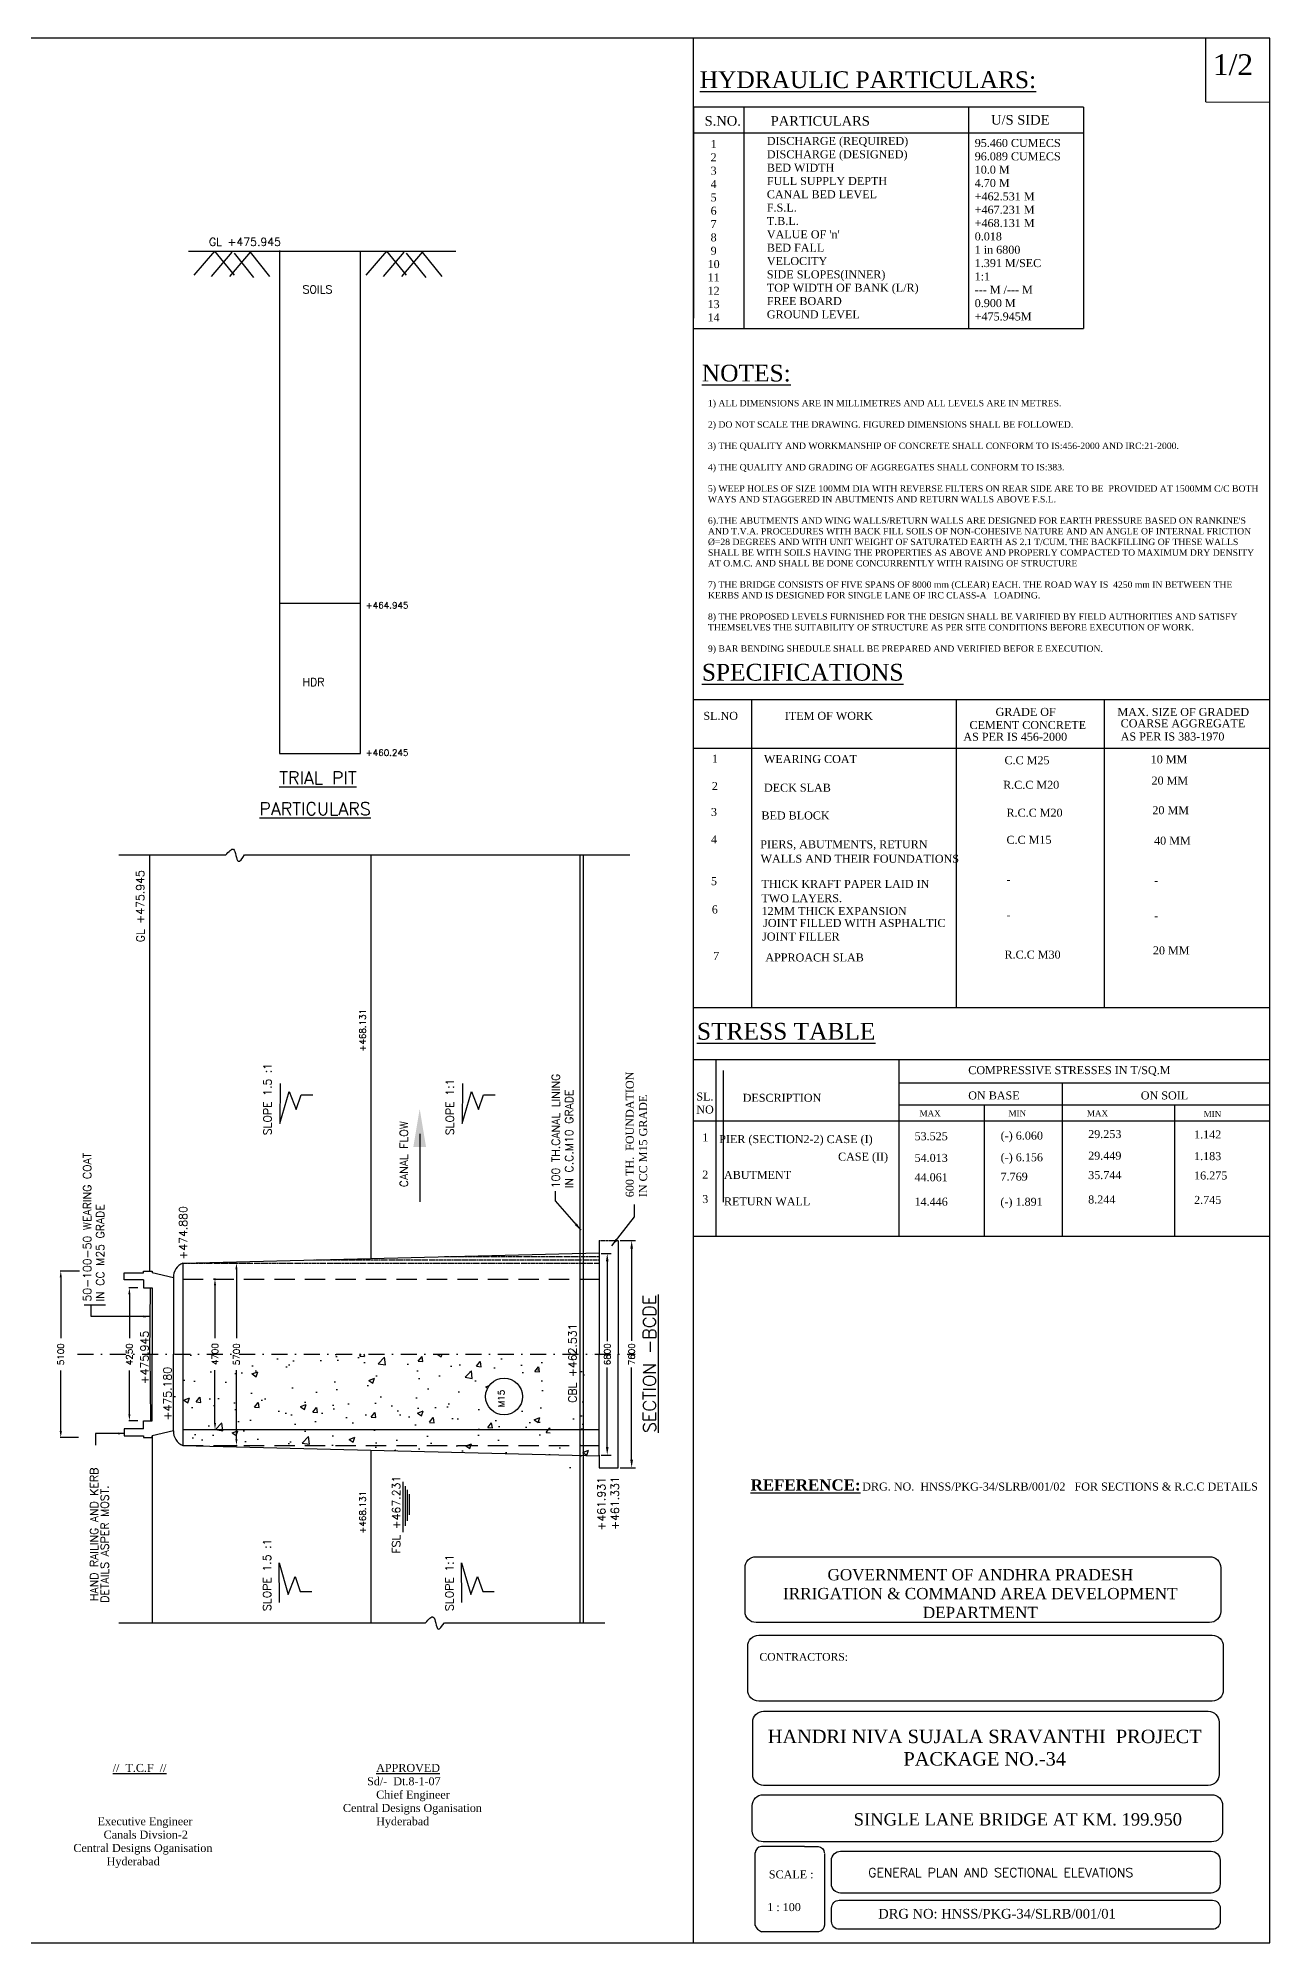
# Model space of a CAD drawing. Header units: millimetres. Extents: x -1426 to 1182, y 1277 to 1939.
# Drawn here: x -674 to -290, y 1277 to 1872 of the extents above; entities that cross this region are included whole.
import ezdxf
from ezdxf.enums import TextEntityAlignment as Align

# ---------------------------------------------------------------- set-up
doc = ezdxf.new("R2010")
doc.units = ezdxf.units.MM
for name, pattern in [('DASHDOT', [1, 0.5, -0.25, 0, -0.25]), ('DASHDOTX2', [2, 1, -0.5, 0, -0.5]), ('HIDDEN', [9.525, 6.35, -3.175])]:
    doc.linetypes.add(name, pattern=pattern)
doc.layers.add('SHEET', color=3, linetype='Continuous')
doc.styles.add('ROMANS', font='romans')
doc.styles.add('ROMANT', font='romant')
doc.styles.get("Standard").update_dxf_attribs({"font": 'times.ttf'})
doc.styles.add('style1', font='romans.shx')
doc.styles.add('TIMES NEW ROMAN', font='times.ttf')
doc.dimstyles.new('ISO-25', dxfattribs={"dimtxt": 2.5, "dimasz": 2.5, "dimexe": 1.25, "dimexo": 0.625, "dimtad": 0, "dimtih": 1, "dimtoh": 1, "dimlfac": 100, "dimtxsty": 'TIMES NEW ROMAN', "dimcen": 2.5, "dimadec": 0, "dimazin": 0, "dimtfac": 1, "dimtmove": 0, "dimatfit": 3, "dimfxl": 1, "dimarcsym": 0})
doc.dimstyles.get("Standard").update_dxf_attribs({"dimtxt": 2, "dimasz": 2.5, "dimexe": 0.18, "dimexo": 0.18, "dimgap": 1.5, "dimtad": 0, "dimtih": 1, "dimtoh": 1, "dimdec": 0, "dimlfac": 100, "dimzin": 0, "dimdsep": 46, "dimtxsty": 'ROMANS', "dimcen": 0.09, "dimadec": 0, "dimazin": 0, "dimtfac": 1, "dimtdec": 0, "dimtofl": 0, "dimtmove": 1, "dimatfit": 1, "dimfxl": 1, "dimtolj": 1, "dimtzin": 0, "dimarcsym": 0})
doc.dimstyles.new('STANDARD$0', dxfattribs={"dimscale": 88.888889, "dimtxt": 0.02, "dimasz": 0.02, "dimexe": 0.1, "dimexo": 0.1, "dimgap": 0.09, "dimtad": 2, "dimtih": 1, "dimtoh": 1, "dimdec": 0, "dimzin": 1, "dimdsep": 46, "dimtxsty": 'Standard', "dimcen": 0.09, "dimadec": 0, "dimazin": 0, "dimtfac": 1, "dimtdec": 4, "dimtofl": 0, "dimtmove": 0, "dimatfit": 3, "dimfxl": 1, "dimtolj": 1, "dimtzin": 1, "dimarcsym": 0})
doc.dimstyles.new('STANDARD$7', dxfattribs={"dimtxt": 2, "dimasz": 2, "dimexe": 1.25, "dimexo": 0.625, "dimtad": 1, "dimdec": 0, "dimlfac": 0.5, "dimdsep": 46, "dimtxsty": 'Standard', "dimcen": 2.5, "dimadec": 0, "dimazin": 0, "dimtfac": 1, "dimtdec": 0, "dimtmove": 0, "dimatfit": 3, "dimfxl": 1, "dimtolj": 1, "dimtzin": 0, "dimarcsym": 0})
pattern_1 = [(50, (-1741.28, 115.57), (182.185, -15.939), [19.05, -209.55]), (355, (-1741.28, 115.57), (-35.243, 191.057), [15.24, -167.64]), (100.451, (-1726.1, 114.25), (146.943, 175.117), [16.19, -178.09]), (46.184, (-1741.28, 166.37), (271.08, -42.042), [28.575, -314.325]), (96.636, (-1718.7, 162.87), (237.404, 247.426), [24.285, -267.135]), (351.184, (-1741.28, 166.37), (237.405, 247.425), [22.86, -251.46]), (21, (-1715.88, 153.67), (151.615, -102.266), [19.05, -209.55]), (326, (-1715.88, 153.67), (61.802, 184.188), [15.24, -167.64]), (71.451, (-1703.24, 145.15), (213.416, 81.923), [16.19, -178.09]), (37.5, (-1741.28, 115.574), (3.0886, 84.555), [0, -165.608, 0, -170.18, 0, -168.275]), (7.5, (-1741.28, 115.57), (66.8197, 100.1806), [0, -97.028, 0, -161.798, 0, -64.135]), (327.5, (-1797.92, 115.574), (135.5906, -5.7287), [0, -63.5, 0, -198.12, 0, -262.89]), (317.5, (-1823.32, 115.57), (148.129, 25.4265), [0, -82.55, 0, -131.572, 0, -186.69])]

# ---------------------------------------------------------------- blocks, each defined once
blk = doc.blocks.new('*D81')
at = {"color": 0, "lineweight": -2, "transparency": 16777216}
for p, q in [((-661.6, 1486.59), (-667.6, 1486.59)), ((-667.42, 1484.59), (-667.42, 1465.61)), ((-667.42, 1436.59), (-667.42, 1455.56)), ((-661.85, 1434.59), (-667.6, 1434.59))]:
    blk.add_line(p, q, dxfattribs=at)
at = {"color": 0, "transparency": 16777216}
for points in [[(-667.75, 1484.59), (-667.08, 1484.59), (-667.42, 1486.59)], [(-667.75, 1436.59), (-667.08, 1436.59), (-667.42, 1434.59)]]:
    blk.add_solid(points, dxfattribs=at)
at = {"layer": 'Defpoints', "color": 0, "transparency": 16777216}
for p in [(-661.42, 1486.59), (-667.42, 1434.59), (-661.67, 1434.59)]:
    blk.add_point(p, dxfattribs=at)
at = {"color": 0, "transparency": 16777216, "insert": (-667.42, 1460.59), "char_height": 2, "attachment_point": 5, "rotation": 90, "style": 'ROMANS'}
blk.add_mtext('\\A1;5100', dxfattribs=at)
blk = doc.blocks.new('*D82')
at = {"color": 0, "lineweight": -2, "transparency": 16777216}
for p, q in [((-614.79, 1489.09), (-612.36, 1489.09)), ((-612.54, 1487.09), (-612.54, 1465.63)), ((-612.54, 1434.13), (-612.54, 1455.59)), ((-614.79, 1432.13), (-612.36, 1432.13))]:
    blk.add_line(p, q, dxfattribs=at)
at = {"color": 0, "transparency": 16777216}
for points in [[(-612.88, 1487.09), (-612.21, 1487.09), (-612.54, 1489.09)], [(-612.88, 1434.13), (-612.21, 1434.13), (-612.54, 1432.13)]]:
    blk.add_solid(points, dxfattribs=at)
at = {"layer": 'Defpoints', "color": 0, "transparency": 16777216}
for p in [(-614.85, 1489.09), (-612.54, 1489.09), (-614.85, 1432.13)]:
    blk.add_point(p, dxfattribs=at)
at = {"color": 0, "transparency": 16777216, "insert": (-612.54, 1460.61), "char_height": 2, "attachment_point": 5, "rotation": 90, "style": 'ROMANS'}
blk.add_mtext('\\A1;5700', dxfattribs=at)
blk = doc.blocks.new('*D83')
at = {"color": 0, "lineweight": -2, "transparency": 16777216}
for p, q in [((-619.73, 1484.13), (-619.07, 1484.13)), ((-619.25, 1482.13), (-619.25, 1465.66)), ((-619.25, 1439.13), (-619.25, 1455.61)), ((-619.73, 1437.13), (-619.07, 1437.13))]:
    blk.add_line(p, q, dxfattribs=at)
at = {"color": 0, "transparency": 16777216}
for points in [[(-619.58, 1482.13), (-618.91, 1482.13), (-619.25, 1484.13)], [(-619.58, 1439.13), (-618.91, 1439.13), (-619.25, 1437.13)]]:
    blk.add_solid(points, dxfattribs=at)
at = {"layer": 'Defpoints', "color": 0, "transparency": 16777216}
for p in [(-619.8, 1484.13), (-619.25, 1484.13), (-619.8, 1437.13)]:
    blk.add_point(p, dxfattribs=at)
at = {"color": 0, "transparency": 16777216, "insert": (-619.25, 1460.63), "char_height": 2, "attachment_point": 5, "rotation": 90, "style": 'ROMANS'}
blk.add_mtext('\\A1;4700', dxfattribs=at)
blk = doc.blocks.new('*D84')
at = {"color": 0, "lineweight": -2, "transparency": 16777216}
for p, q in [((-643.37, 1481.34), (-646.16, 1481.34)), ((-645.98, 1479.34), (-645.98, 1465.61)), ((-645.98, 1441.84), (-645.98, 1455.56)), ((-643.37, 1439.84), (-646.16, 1439.84))]:
    blk.add_line(p, q, dxfattribs=at)
at = {"color": 0, "transparency": 16777216}
for points in [[(-646.32, 1479.34), (-645.65, 1479.34), (-645.98, 1481.34)], [(-646.32, 1441.84), (-645.65, 1441.84), (-645.98, 1439.84)]]:
    blk.add_solid(points, dxfattribs=at)
at = {"layer": 'Defpoints', "color": 0, "transparency": 16777216}
for p in [(-645.98, 1481.34), (-643.31, 1481.34), (-643.31, 1439.84)]:
    blk.add_point(p, dxfattribs=at)
at = {"color": 0, "transparency": 16777216, "insert": (-645.98, 1460.59), "char_height": 2, "attachment_point": 5, "rotation": 90, "style": 'ROMANS'}
blk.add_mtext('\\A1;4250', dxfattribs=at)

msp = doc.modelspace()

# ---------------------------------------------------------------- hatches: boundary and pattern name
at = {"linetype": 'DASHDOTX2', "ltscale": 5}
h = msp.add_hatch(dxfattribs=at)
h.set_pattern_fill('AR-CONC', color=256, scale=0.1, style=0)
h.set_pattern_definition([(50, (0, 0), (18.21847, -1.59391), [1.905, -20.955]), (355, (0, 0), (-3.52428, 19.10566), [1.524, -16.764]), (100.451, (1.518, -0.133), (14.69425, 17.51167), [1.619, -17.809]), (46.1842, (0, 5.08), (27.1079, -4.20423), [2.8575, -31.4325]), (96.6356, (2.26, 4.73), (23.74042, 24.74256), [2.4285, -26.7135]), (351.184, (0, 5.08), (23.74046, 24.7425), [2.286, -25.146]), (21, (2.54, 3.81), (15.16149, -10.22655), [1.905, -20.955]), (326, (2.54, 3.81), (6.1802, 18.4188), [1.524, -16.764]), (71.4514, (3.803, 2.958), (21.34165, 8.19229), [1.619, -17.809]), (37.5, (0, 0), (0.30886, 8.455504), [0, -16.5608, 0, -17.018, 0, -16.8275]), (7.5, (0, 0), (6.681966, 10.01806), [0, -9.7028, 0, -16.1798, 0, -6.4135]), (327.5, (-5.664, 0), (13.55906, -0.572874), [0, -6.35, 0, -19.812, 0, -26.289]), (317.5, (-8.204, 0), (14.81292, 2.54265), [0, -8.255, 0, -13.1572, 0, -18.669])])
h.paths.add_polyline_path([(-629.24105, 1460.60918), (-629.24105, 1437.13122), (-514.53233, 1437.13122), (-514.53233, 1460.60918)])
h.paths.add_polyline_path([(-523.20726, 1447.38614, -1), (-534.71108, 1447.38614, -1)], flags=16)
h.paths.add_polyline_path([(-629.24105, 1460.60918), (-632.24105, 1460.60918), (-632.22334, 1436.69783, 0.318230354), (-629.24105, 1432.13122)])
h.paths.add_polyline_path([(-629.24105, 1437.13122), (-629.24105, 1432.13122), (-514.53233, 1432.13122), (-514.53233, 1437.13122)])
h.paths.add_polyline_path([(-629.24105, 1432.13122), (-514.53233, 1429.27959), (-514.53233, 1432.13122)])
h.paths.add_polyline_path([(-502.53233, 1460.60918), (-508.56417, 1460.60918), (-508.56422, 1460.53382), (-508.56422, 1429.13122), (-508.56422, 1425.13122), (-502.53233, 1425.13122)])
h.paths.add_polyline_path([(-513.53233, 1432.13122), (-513.53233, 1429.25473), (-508.56422, 1429.13122), (-508.56422, 1432.13122)])
h.paths.add_polyline_path([(-508.56422, 1437.13122), (-513.53233, 1437.13122), (-513.53233, 1432.13122), (-508.56422, 1432.13122)])
h.paths.add_polyline_path([(-614.0444, 1456.58537), (-614.0444, 1464.63299), (-611.0444, 1464.63299), (-611.0444, 1456.58537)], flags=9)
h.paths.add_polyline_path([(-620.74683, 1456.60741), (-620.74683, 1464.65503), (-617.74683, 1464.65503), (-617.74683, 1456.60741)], flags=9)
h.paths.add_polyline_path([(-527.53852, 1443.88932), (-527.53852, 1450.31789), (-530.53852, 1450.31789), (-530.53852, 1443.88932)], flags=8)
h.paths.add_polyline_path([(-514.97187, 1445.17534), (-514.97187, 1473.092), (-518.72187, 1473.092), (-518.72187, 1445.17534)], flags=9)
h.paths.add_polyline_path([(-507.49303, 1456.63299), (-507.49303, 1464.58537), (-504.49303, 1464.58537), (-504.49303, 1456.63299)], flags=9)
h = msp.add_hatch()
h.set_pattern_fill('AR-CONC', color=256, style=0)
h.set_pattern_definition(pattern_1)
h.paths.add_polyline_path([(-570.97294, 1460.60918), (-629.24105, 1460.60918), (-629.24105, 1437.13122), (-570.97294, 1437.13122)])
h.paths.add_polyline_path([(-591.36789, 1441.63423, -1), (-591.36789, 1453.13805, -1)], flags=16)
h.paths.add_polyline_path([(-570.97294, 1437.13122), (-629.24105, 1437.13122), (-629.24105, 1432.13122), (-570.97294, 1432.13122)])
h.paths.add_polyline_path([(-629.24105, 1432.13122), (-576.94104, 1429.43958), (-576.94104, 1432.13122)])
h.paths.add_polyline_path([(-620.74683, 1456.60741), (-620.74683, 1464.65503), (-617.74683, 1464.65503), (-617.74683, 1456.60741)], flags=9)
h.paths.add_polyline_path([(-614.0444, 1456.58537), (-614.0444, 1464.63299), (-611.0444, 1464.63299), (-611.0444, 1456.58537)], flags=9)
h.paths.add_polyline_path([(-589.94723, 1443.88932), (-589.94723, 1450.31789), (-592.94723, 1450.31789), (-592.94723, 1443.88932)], flags=8)
h.paths.add_polyline_path([(-577.38059, 1445.17534), (-577.38059, 1471.42534), (-581.13059, 1471.42534), (-581.13059, 1445.17534)], flags=9)
h = msp.add_hatch()
h.set_pattern_fill('AR-CONC', color=256, style=0)
h.set_pattern_definition(pattern_1)
h.paths.add_polyline_path([(-570.97294, 1460.60918), (-629.24105, 1460.60918), (-629.24105, 1437.13122), (-570.97294, 1437.13122)])
h.paths.add_polyline_path([(-591.36789, 1441.63423, -1), (-591.36789, 1453.13805, -1)], flags=16)
h.paths.add_polyline_path([(-570.97294, 1437.13122), (-629.24105, 1437.13122), (-629.24105, 1432.13122), (-570.97294, 1432.13122)])
h.paths.add_polyline_path([(-629.24105, 1432.13122), (-576.94104, 1429.43958), (-576.94104, 1432.13122)])
h.paths.add_polyline_path([(-620.74683, 1456.60741), (-620.74683, 1464.65503), (-617.74683, 1464.65503), (-617.74683, 1456.60741)], flags=9)
h.paths.add_polyline_path([(-614.0444, 1456.58537), (-614.0444, 1464.63299), (-611.0444, 1464.63299), (-611.0444, 1456.58537)], flags=9)
h.paths.add_polyline_path([(-589.94723, 1443.88932), (-589.94723, 1450.31789), (-592.94723, 1450.31789), (-592.94723, 1443.88932)], flags=8)
h.paths.add_polyline_path([(-577.38059, 1445.17534), (-577.38059, 1471.42534), (-581.13059, 1471.42534), (-581.13059, 1445.17534)], flags=9)
h = msp.add_hatch()
h.set_pattern_fill('AR-CONC', color=256, scale=0.75, style=0)
h.set_pattern_definition([(50, (-1741.28, 115.57), (136.6385, -11.954), [14.2875, -157.1625]), (355, (-1741.28, 115.57), (-26.432, 143.292), [11.43, -125.73]), (100.451, (-1729.89, 114.58), (110.207, 131.338), [12.143, -133.567]), (46.184, (-1741.28, 153.67), (203.31, -31.532), [21.431, -235.744]), (96.636, (-1724.34, 151.05), (178.053, 185.57), [18.214, -200.351]), (351.184, (-1741.28, 153.67), (178.053, 185.57), [17.145, -188.595]), (21, (-1722.23, 144.15), (113.711, -76.699), [14.287, -157.162]), (326, (-1722.23, 144.15), (46.352, 138.141), [11.43, -125.73]), (71.451, (-1712.75, 137.76), (160.062, 61.442), [12.143, -133.567]), (37.5, (-1741.28, 115.574), (2.3165, 63.4163), [0, -124.206, 0, -127.635, 0, -126.2062]), (7.5, (-1741.28, 115.574), (50.1147, 75.1354), [0, -72.771, 0, -121.3485, 0, -48.1013]), (327.5, (-1783.76, 115.574), (101.693, -4.2966), [0, -47.625, 0, -148.59, 0, -197.1675]), (317.5, (-1802.81, 115.57), (111.097, 19.07), [0, -61.9125, 0, -98.679, 0, -140.0175])])
h.paths.add_polyline_path([(-629.24105, 1432.13122), (-576.94104, 1428.19304), (-576.94104, 1432.13122)])

# ---------------------------------------------------------------- linework, layer by layer
for p, q in [((-289.73557, 1871.72662), (-1425.53329, 1871.72662)), ((-469.73557, 1276.72662), (-469.73557, 1871.72662)), ((-309.73557, 1851.85162), (-309.73557, 1871.72662)), ((-289.73557, 1276.72662), (-289.73557, 1871.72662)), ((-309.73557, 1851.85162), (-289.73557, 1851.75552)), ((-469.73557, 1850.1484), (-469.73557, 1784.22408)), ((-347.93693, 1850.1484), (-469.73557, 1850.1484)), ((-454.01429, 1850.1484), (-454.01429, 1781.04425)), ((-383.8762, 1850.1484), (-383.8762, 1781.04425)), ((-347.93693, 1850.1484), (-347.93693, 1781.04425)), ((-347.93693, 1842.05931), (-469.73557, 1842.05931)), ((-627.53133, 1805.21404), (-597.79392, 1805.21404)), ((-619.40511, 1805.21404), (-625.86911, 1797.66099)), ((-614.01844, 1804.8553), (-620.48244, 1797.30226)), ((-619.40511, 1805.21404), (-613.30022, 1797.66099)), ((-608.27267, 1804.8553), (-614.73667, 1797.30226)), ((-613.30022, 1804.49657), (-607.19533, 1796.94352)), ((-612.64817, 1805.21404), (-573.75503, 1805.21404)), ((-608.27267, 1804.8553), (-602.16778, 1797.30226)), ((-599.08722, 1805.32871), (-599.08722, 1648.21404)), ((-573.75503, 1648.21404), (-573.75503, 1805.21404)), ((-573.75503, 1805.21404), (-544.01762, 1805.21404)), ((-565.62881, 1805.21404), (-572.09281, 1797.66099)), ((-560.24215, 1804.8553), (-566.70615, 1797.30226)), ((-565.62881, 1805.21404), (-559.52392, 1797.66099)), ((-554.49637, 1804.8553), (-560.96037, 1797.30226)), ((-559.52392, 1804.49657), (-553.41904, 1796.94352)), ((-554.49637, 1804.8553), (-548.39148, 1797.30226)), ((-469.73557, 1781.04425), (-347.93693, 1781.04425)), ((-599.08722, 1695.21404), (-573.75503, 1695.21404)), ((-469.73557, 1665.09061), (-289.73557, 1665.09061)), ((-451.6887, 1665.09061), (-451.6887, 1568.87506)), ((-387.71067, 1665.09061), (-387.71067, 1568.87506)), ((-341.50929, 1665.09061), (-341.50929, 1568.87506)), ((-599.08722, 1648.21404), (-573.75503, 1648.21404)), ((-469.73557, 1649.96441), (-289.73557, 1649.96441)), ((-649.28922, 1616.56148), (-615.86411, 1616.56148)), ((-639.59157, 1486.63122), (-639.59157, 1616.56148)), ((-610.00835, 1616.56148), (-489.63258, 1616.56148)), ((-570.53233, 1616.58999), (-570.53233, 1490.52386)), ((-505.26016, 1616.58999), (-505.26016, 1376.76806)), ((-504.26016, 1616.58999), (-504.26016, 1376.76806)), ((-469.56931, 1568.87506), (-289.73557, 1568.87506)), ((-469.73557, 1552.6802), (-289.73557, 1552.6802)), ((-462.75344, 1552.6802), (-462.75344, 1497.47631)), ((-460.46341, 1549.28819), (-460.46341, 1508.11455)), ((-460.46341, 1549.28819), (-460.46341, 1508.11455)), ((-405.64461, 1552.6802), (-405.64461, 1497.47631)), ((-598.86663, 1545.17027), (-598.96945, 1532.68601)), ((-598.96945, 1532.68601), (-596.07628, 1542.65027)), ((-596.07628, 1542.65027), (-593.93628, 1537.01434)), ((-593.93628, 1537.01434), (-592.3361, 1541.68308)), ((-592.3361, 1541.68308), (-588.7148, 1541.65325)), ((-541.89703, 1545.17027), (-541.99986, 1532.68601)), ((-541.99986, 1532.68601), (-539.10668, 1542.65027)), ((-539.10668, 1542.65027), (-536.96668, 1537.01434)), ((-536.96668, 1537.01434), (-535.36651, 1541.68308)), ((-535.36651, 1541.68308), (-531.7452, 1541.65325)), ((-405.64461, 1545.42815), (-289.73557, 1545.42815)), ((-354.52742, 1497.47631), (-354.52742, 1545.42815)), ((-405.64461, 1538.46477), (-289.73557, 1538.46477)), ((-379.03566, 1538.46477), (-379.03566, 1497.47631)), ((-319.51564, 1538.46477), (-319.51564, 1497.47631)), ((-469.90184, 1533.46477), (-289.73557, 1533.46477)), ((-499.26572, 1496.08714), (-499.29205, 1460.53382)), ((-493.26016, 1496.08714), (-493.26016, 1460.6114)), ((-492.63516, 1496.08714), (-487.84877, 1496.08714)), ((-489.09877, 1493.58714), (-489.09877, 1464.75799)), ((-469.90184, 1497.47631), (-289.73557, 1497.47631)), ((-629.24105, 1489.08714), (-499.26855, 1492.26783)), ((-629.24105, 1489.08714), (-629.24105, 1432.13122)), ((-504.26017, 1489.08714), (-504.26017, 1432.13122)), ((-498.64368, 1492.08714), (-495.47087, 1492.08714)), ((-496.72087, 1489.58714), (-496.72087, 1464.71037)), ((-647.59105, 1486.03714), (-641.59105, 1486.03714)), ((-647.59105, 1483.83714), (-647.59105, 1486.03714)), ((-641.59105, 1483.83714), (-647.59105, 1483.83714)), ((-641.59105, 1486.58714), (-638.84105, 1486.58714)), ((-641.59105, 1486.03714), (-641.59105, 1486.58714)), ((-641.59105, 1483.83714), (-641.59105, 1481.33714)), ((-638.84105, 1486.58714), (-638.84105, 1486.03714)), ((-632.24105, 1484.5168), (-638.84105, 1486.03714)), ((-632.24105, 1484.5168), (-632.24105, 1460.60918)), ((-499.29205, 1487.13122), (-499.29205, 1460.53382)), ((-660.06793, 1476.03588), (-653.48868, 1476.03588)), ((-657.89924, 1472.38697), (-657.89924, 1476.03588)), ((-641.59105, 1481.33714), (-638.84105, 1481.33714)), ((-639.59184, 1460.58714), (-639.34105, 1481.33714)), ((-638.84105, 1481.33714), (-638.84105, 1460.58714)), ((-632.24105, 1481.33714), (-632.24105, 1460.58714)), ((-639.59184, 1460.58714), (-639.34105, 1439.83714)), ((-638.84105, 1439.83714), (-638.84105, 1460.58714)), ((-632.22334, 1436.69783), (-632.24105, 1460.60918)), ((-501.28594, 1460.6114), (-501.28596, 1460.63991)), ((-501.28594, 1460.6114), (-501.28596, 1460.58288)), ((-499.29204, 1460.60918), (-499.29207, 1460.63696)), ((-499.29204, 1460.60918), (-499.29207, 1460.5814)), ((-499.29205, 1429.13122), (-499.29205, 1460.60918)), ((-493.26016, 1425.13122), (-493.26016, 1460.6114)), ((-496.72087, 1431.63122), (-496.72087, 1456.50799)), ((-489.09877, 1427.63122), (-489.09877, 1456.46037)), ((-641.59105, 1437.33714), (-647.59105, 1437.33714)), ((-647.59105, 1437.33714), (-647.59105, 1435.13714)), ((-647.59105, 1435.13714), (-641.59105, 1435.13714)), ((-641.59105, 1439.83714), (-638.84105, 1439.83714)), ((-641.59105, 1437.33714), (-641.59105, 1439.83714)), ((-641.59105, 1435.13714), (-641.59105, 1434.58714)), ((-641.59105, 1434.58714), (-638.84105, 1434.58714)), ((-632.22334, 1436.69783), (-638.84105, 1435.13714)), ((-638.84105, 1434.58714), (-638.84105, 1435.13714)), ((-638.84105, 1435.13714), (-638.84105, 1376.73954)), ((-629.24105, 1437.13122), (-499.29205, 1437.13122)), ((-629.24105, 1432.13122), (-499.29205, 1428.90072)), ((-570.53233, 1430.67174), (-570.53233, 1376.76806)), ((-499.29205, 1429.13122), (-499.29205, 1425.13122)), ((-498.66705, 1429.13122), (-495.47087, 1429.13122)), ((-492.63516, 1425.13122), (-487.84877, 1425.13122)), ((-560.53233, 1420.7153), (-560.53233, 1405.02081)), ((-559.85074, 1419.37869), (-559.85074, 1406.9933)), ((-559.25434, 1418.20916), (-559.25434, 1408.59383)), ((-558.57275, 1416.87255), (-558.57275, 1410.42299)), ((-599.12813, 1383.01111), (-599.23096, 1395.49537)), ((-599.23096, 1395.49537), (-596.33778, 1385.53112)), ((-542.15854, 1383.01111), (-542.26136, 1395.49537)), ((-542.26136, 1395.49537), (-539.36819, 1385.53112)), ((-596.33778, 1385.53112), (-594.19779, 1391.16704)), ((-594.19779, 1391.16704), (-592.59761, 1386.4983)), ((-592.59761, 1386.4983), (-588.9763, 1386.52813)), ((-539.36819, 1385.53112), (-537.22819, 1391.16704)), ((-537.22819, 1391.16704), (-535.62801, 1386.4983)), ((-535.62801, 1386.4983), (-532.00671, 1386.52813)), ((-649.28922, 1376.73954), (-615.86411, 1376.73954)), ((-615.86411, 1376.73954), (-553.4554, 1376.73954)), ((-547.59963, 1376.73954), (-497.51292, 1376.73954)), ((-428.85181, 1304.64906), (-428.85181, 1282.23945)), ((-1425.53329, 1276.72662), (-289.73557, 1276.72662))]:
    msp.add_line(p, q)
at = {"linetype": 'DASHDOT', "ltscale": 0.5}
for p, q in [((-499.26572, 1496.08714), (-493.26016, 1496.08714)), ((-629.24105, 1489.08714), (-499.27091, 1489.08714)), ((-588.37804, 1490.08714), (-499.27017, 1490.08714)), ((-547.51502, 1491.08714), (-499.26942, 1491.08714))]:
    msp.add_line(p, q, dxfattribs=at)
at = {"linetype": 'HIDDEN'}
for p, q in [((-629.24105, 1484.08714), (-499.29205, 1484.08714)), ((-629.24105, 1432.13122), (-499.29205, 1432.13122)), ((-499.29205, 1425.13122), (-493.26016, 1425.13122))]:
    msp.add_line(p, q, dxfattribs=at)
at = {"linetype": 'DASHDOTX2', "ltscale": 5}
msp.add_line((-662.17218, 1460.60918), (-488.03583, 1460.60918), dxfattribs=at)
at = {"color": 7}
for p, q in [((-450.50805, 1282.17877), (-450.50805, 1304.85804)), ((-435.13617, 1306.78986), (-448.57623, 1306.78986)), ((-430.6942, 1280.21504), (-448.57623, 1280.21504))]:
    msp.add_line(p, q, dxfattribs=at)
msp.add_lwpolyline([(-555.2998, 1529.40746), (-555.2998, 1508.23287)])
for points in [[(-450.2147, 1397.34961), (-308.57752, 1397.34961, -0.414213562), (-305.11328, 1393.88537), (-305.11328, 1380.26215, -0.414213562), (-308.57752, 1376.79791), (-450.2147, 1376.79791, -0.414213562), (-453.67894, 1380.26215), (-453.67894, 1393.88537, -0.414213562)], [(-449.39386, 1372.82963), (-307.75668, 1372.82963, -0.414213562), (-304.29244, 1369.36539), (-304.29244, 1355.74218, -0.414213562), (-307.75668, 1352.27794), (-449.39386, 1352.27794, -0.414213562), (-452.8581, 1355.74218), (-452.8581, 1369.36539, -0.414213562)], [(-447.88206, 1349.06952), (-308.98741, 1349.06952, -0.414213562), (-305.59025, 1345.67236), (-305.59025, 1329.33595, -0.414213562), (-308.98741, 1325.93879), (-447.88206, 1325.93879, -0.414213562), (-451.27922, 1329.33595), (-451.27922, 1345.67236, -0.414213562)], [(-447.99174, 1323.01354), (-307.93963, 1323.01354, -0.414213562), (-304.51416, 1319.58807), (-304.51416, 1311.70983, -0.414213562), (-307.93963, 1308.28436), (-447.99174, 1308.28436, -0.414213562), (-451.41721, 1311.70983), (-451.41721, 1319.58807, -0.414213562)], [(-423.84943, 1305.38341), (-308.10389, 1305.38341, -0.414213562), (-305.27292, 1302.55244), (-305.27292, 1295.14126, -0.414213562), (-308.10389, 1292.31029), (-423.84943, 1292.31029, -0.414213562), (-426.6804, 1295.14126), (-426.6804, 1302.55244, -0.414213562)], [(-424.26065, 1290.02503), (-307.66581, 1290.02503, -0.414213562), (-305.25949, 1287.61871), (-305.25949, 1283.38615, -0.414213562), (-307.66581, 1280.97983), (-424.26065, 1280.97983, -0.414213562), (-426.66697, 1283.38615), (-426.66697, 1287.61871, -0.414213562)]]:
    msp.add_lwpolyline(points, format="xyb", close=True)
for points in [[(-435.13617, 1306.78986), (-430.85209, 1306.78986, -0.414213562), (-428.92028, 1304.85804)], [(-428.85267, 1282.25454, -0.368140093), (-430.74949, 1280.20814)]]:
    msp.add_lwpolyline(points, format="xyb", dxfattribs=at)
msp.add_circle((-528.95917, 1447.38614), 5.75191)
for centre, start, end in [((-627.508, 1484.69823), 111.54759314, 182.1581909), ((-627.508, 1436.52013), 177.8418091, 248.45240686)]:
    msp.add_arc(centre, 4.71869, start, end)
for centre, radius, start, end in [((-448.57623, 1304.85804), 1.93182, 90, 180), ((-447.36591, 1283.38829), 3.36689, 200.31574062, 249.7662947)]:
    msp.add_arc(centre, radius, start, end, dxfattribs=at)
for points in [[(-615.86411, 1616.56148), (-613.4892, 1618.34938), (-611.96748, 1614.58017), (-610.00835, 1616.56148)], [(-553.4554, 1376.73954), (-551.08049, 1378.52744), (-549.55876, 1374.75823), (-547.59963, 1376.73954)]]:
    msp.add_spline(points, degree=3)
for points in [[(-557.28105, 1525.36309), (-555.2998, 1537.2506), (-553.31854, 1525.36309)], [(-489.51544, 1493.58714), (-488.68211, 1493.58714), (-489.09877, 1496.08714)], [(-497.13753, 1489.58714), (-496.3042, 1489.58714), (-496.72087, 1492.08714)], [(-497.13753, 1431.63122), (-496.3042, 1431.63122), (-496.72087, 1429.13122)], [(-489.51544, 1427.63122), (-488.68211, 1427.63122), (-489.09877, 1425.13122)]]:
    msp.add_solid(points)

# ---------------------------------------------------------------- texts
for s, height, p in [('%%UHYDRAULIC PARTICULARS:', 5.25, (-467.83232, 1856.10527)), ('%%UNOTES:', 5.25, (-467.17434, 1764.45962)), ('%%USPECIFICATIONS', 5.25, (-467.17434, 1671.01213)), ('SL.NO', 2.5, (-466.68648, 1658.77204)), ('ITEM OF WORK', 2.5, (-441.26052, 1658.77204)), ('GRADE OF', 2.5, (-375.41492, 1660.01167)), ('MAX. SIZE OF GRADED', 2.5, (-337.35131, 1659.96726)), ('AS PER IS 456-2000', 2.5, (-385.48851, 1652.23563)), ('CEMENT CONCRETE', 2.5, (-383.55896, 1655.90531)), ('AS PER IS 383-1970', 2.5, (-336.3512, 1652.32429)), ('COARSE AGGREGATE', 2.5, (-336.3512, 1656.42547)), ('1', 2.5, (-464.04916, 1645.35592)), ('WEARING COAT', 2.5, (-447.76821, 1645.29717)), ('C.C M25', 2.5, (-372.63138, 1644.90195)), ('10 MM', 2.5, (-326.97191, 1645.16543)), ('2', 2.5, (-464.05546, 1636.84913)), ('DECK SLAB', 2.5, (-447.76825, 1636.33883)), ('R.C.C M20', 2.5, (-373.05919, 1637.23193)), ('20 MM', 2.5, (-326.70824, 1638.54933)), ('3', 2.5, (-464.31913, 1628.74227)), ('R.C.C M20', 2.5, (-372.00449, 1628.50798)), ('20 MM', 2.5, (-326.44456, 1629.29843)), ('BED BLOCK ', 2.5, (-448.55942, 1627.64397)), ('4', 2.5, (-464.31913, 1620.16479)), ('PIERS, ABUTMENTS, RETURN ', 2.5, (-448.92399, 1618.64678)), ('C.C M15', 2.5, (-372.00449, 1620.04752)), ('40 MM', 2.5, (-325.91721, 1619.78404)), ('WALLS AND THEIR FOUNDATIONS', 2.5, (-448.8231, 1614.12872)), ('5', 2.5, (-464.31913, 1607.1316)), ('THICK KRAFT PAPER LAID IN ', 2.5, (-448.55942, 1606.26734)), ('-', 2.5, (-372.00449, 1607.67199)), ('-', 2.5, (-325.91721, 1607.40851)), ('6', 2.5, (-464.05546, 1598.29063)), ('TWO LAYERS.', 2.5, (-448.55942, 1601.81597)), ('12MM THICK EXPANSION', 2.5, (-448.53657, 1597.80687)), ('JOINT FILLED WITH ASPHALTIC', 2.5, (-448.0147, 1594.07365)), ('-', 2.5, (-372.00449, 1596.59885)), ('-', 2.5, (-325.91721, 1596.33537)), ('JOINT FILLER', 2.5, (-448.34294, 1589.82887)), ('7', 2.5, (-463.62392, 1583.80459)), ('APPROACH SLAB', 2.5, (-447.33672, 1583.29428)), ('R.C.C M30', 2.5, (-372.62765, 1584.18738)), ('20 MM', 2.5, (-326.2767, 1585.50479)), ('%%USTRESS TABLE', 5.25, (-468.69738, 1558.86138)), ('COMPRESSIVE STRESSES IN T/SQ.M', 2.5, (-383.95237, 1548.09917)), ('SL.', 2.5, (-468.90082, 1539.85148)), ('DESCRIPTION           ', 2.5, (-454.40765, 1539.457)), ('ON BASE', 2.5, (-383.95237, 1540.19775)), ('ON SOIL', 2.5, (-330.06026, 1540.19775)), ('NO', 2.5, (-468.90082, 1535.80386)), ('MAX', 1.875, (-399.17076, 1534.93968)), ('MIN ', 1.875, (-371.38695, 1534.93968)), ('MAX ', 1.875, (-346.90419, 1534.93968)), ('MIN ', 1.875, (-310.42726, 1534.69276)), ('1', 2.5, (-467.05047, 1527.0761, -0.00006)), ('PIER (SECTION2-2) CASE (I)', 2.5, (-461.75159, 1526.56299)), ('53.525', 2.5, (-400.73538, 1527.45239, -0.00006)), ('(-) 6.060', 2.5, (-373.83078, 1527.64976, -0.00006)), ('29.253', 2.5, (-346.50317, 1528.12674, -0.00006)), ('1.142', 2.5, (-313.4204, 1527.99951, -0.00006)), (' CASE (II)', 2.5, (-425.57372, 1521.07914)), ('54.013', 2.5, (-400.73538, 1520.69181, -0.00006)), ('(-) 6.156', 2.5, (-373.83078, 1520.88918, -0.00006)), ('29.449', 2.5, (-346.50317, 1521.36616, -0.00006)), ('1.183', 2.5, (-313.4204, 1521.23893, -0.00006)), ('2', 2.5, (-467.05047, 1515.4513)), ('ABUTMENT ', 2.5, (-460.25456, 1515.36427, -0.00006)), ('7.769', 2.5, (-373.8787, 1514.84009)), ('35.744', 2.5, (-346.50317, 1515.31708)), ('16.275', 2.5, (-313.4204, 1515.18984)), ('44.061', 2.5, (-400.73539, 1514.64272)), ('3', 2.5, (-467.05048, 1507.83017, 0.00006)), ('RETURN WALL', 2.5, (-460.25457, 1507.10335, 0.00006)), ('14.446', 2.5, (-400.73539, 1507.02159, 0.00006)), ('(-) 1.891', 2.5, (-373.91623, 1506.98365, 0.00006)), ('8.244', 2.5, (-346.50317, 1507.69595, 0.00006)), ('2.745', 2.5, (-313.4204, 1507.56871, 0.00006)), ('SINGLE LANE BRIDGE AT KM. 199.950', 3.85, (-419.7594, 1313.40019)), ('1 : 100', 2.5, (-446.74715, 1286.65906))]:
    msp.add_text(s, height=height).set_placement(p)
for s, height, style, p in [('+464.945', 2, 'ROMANS', (-572.19578, 1693.52873)), ('+460.245', 2, 'ROMANS', (-572.19578, 1647.50925)), ('%%UTRIAL PIT', 4, 'ROMANT', (-599.19149, 1638.63332)), ('%%UPARTICULARS', 4, 'ROMANT', (-605.39351, 1629.00141))]:
    msp.add_text(s, height=height, dxfattribs=dict(style=style)).set_placement(p)
at = {"style": 'ROMANS'}
for s, height, rotation, p in [('GL +475.945', 2.5, 90.20483911, (-641.29181, 1589.30527)), ('+468.131', 2, 90, (-572.15381, 1555.108)), ('SLOPE 1.5 :1', 2.5, 90, (-601.58977, 1528.98295)), ('SLOPE 1:1', 2.5, 90, (-544.62017, 1528.98295)), ('50-100-50 WEARING COAT', 2.5, 90, (-657.89924, 1477.05028)), ('IN CC M25 GRADE', 2.5, 90, (-653.85162, 1477.05028)), ('+474.880', 2.5, 90, (-627.92993, 1490.15242)), ('+475.945', 2.5, 90, (-640.00178, 1451.19983)), ('CBL +462.531', 2.5, 90, (-506.32471, 1445.4432)), ('+475.180', 2.5, 90, (-632.83944, 1439.94431)), ('M15 ', 2, 90, (-528.82048, 1444.00836)), ('HAND RAILING AND KERB', 2.5, 90, (-655.76772, 1383.50711)), ('DETAILS ASPER MOST.', 2.5, 90, (-652.45138, 1382.98908)), ('+468.131', 2, 90, (-572.15381, 1404.53291)), ('FSL +467.231', 2.5, 90, (-561.37457, 1398.32125)), ('+461.931', 2.5, 90, (-497.3163, 1405.52353)), ('+461.331', 2.5, 90, (-493.05198, 1405.74316)), ('SLOPE 1.5 :1', 2.5, 90, (-601.74113, 1380.3889)), ('SLOPE 1:1', 2.5, 90, (-544.77154, 1380.3889))]:
    msp.add_text(s, height=height, rotation=rotation, dxfattribs=at).set_placement(p)
at = {"style": 'ROMANT'}
for s, height, p in [('CANAL FLOW', 2.5, (-558.97026, 1523.12754)), ('%%uSECTION -BCDE', 4, (-481.52638, 1457.62054))]:
    msp.add_text(s, height=height, rotation=90, dxfattribs=at).set_placement(p, align=Align.CENTER)
for s, insert, char_height, width, attachment_point in [('1/2', (-307.54182, 1866.67273), 6.5, 15.1844, 1), ('S.NO.', (-460.64101, 1845.83492), 3, 20.7339, 5), ('PARTICULARS', (-430.17997, 1845.83492), 3, 41.6739746, 5), ('U/S SIDE', (-367.70765, 1846.18148), 3, 29.624, 5), ('    1\\P    2\\P    3\\P    4\\P    5\\P    6\\P    7\\P    8\\P    9\\P   10\\P   11\\P   12\\P   13\\P   14 ', (-468.21093, 1839.89208), 2.5, 14.1966, 1), ("\\PDISCHARGE (REQUIRED)\\PDISCHARGE (DESIGNED)\\PBED WIDTH\\PFULL SUPPLY DEPTH\\PCANAL BED LEVEL\\PF.S.L.\\PT.B.L.\\PVALUE OF 'n'\\PBED FALL \\PVELOCITY\\PSIDE SLOPES(INNER)\\PTOP WIDTH OF BANK (L/R)\\PFREE BOARD\\PGROUND LEVEL ", (-446.86961, 1845.01469), 2.5, 54.8233, 1), ('\\P95.460 CUMECS\\P96.089 CUMECS\\P10.0 M\\P4.70 M\\P+462.531 M\\P+467.231 M\\P+468.131 M\\P0.018\\P1 in 6800\\P1.391 M/SEC\\P1:1\\P--- M /--- M\\P0.900 M\\P+475.945M', (-381.94567, 1844.37461), 2.5, 35.9444444, 1), ("1) ALL DIMENSIONS ARE IN MILLIMETRES AND ALL LEVELS ARE IN METRES.\\P\\P2) DO NOT SCALE THE DRAWING. FIGURED DIMENSIONS SHALL BE FOLLOWED.\\P\\P3) THE QUALITY AND WORKMANSHIP OF CONCRETE SHALL CONFORM TO IS:456-2000 AND IRC:21-2000. \\P\\P4) THE QUALITY AND GRADING OF AGGREGATES SHALL CONFORM TO IS:383.\\P\\P5) WEEP HOLES OF SIZE 100MM DIA WITH REVERSE FILTERS ON REAR SIDE ARE TO BE  PROVIDED AT 1500MM C/C BOTH WAYS AND STAGGERED IN ABUTMENTS AND RETURN WALLS ABOVE F.S.L.\\P\\P6).THE ABUTMENTS AND WING WALLS/RETURN WALLS ARE DESIGNED FOR EARTH PRESSURE BASED ON RANKINE'S AND T.V.A. PROCEDURES WITH BACK FILL SOILS OF NON-COHESIVE NATURE AND AN ANGLE OF INTERNAL FRICTION %%C=28 DEGREES AND WITH UNIT WEIGHT OF SATURATED EARTH AS 2.1 T/CUM. THE BACKFILLING OF THESE WALLS SHALL BE WITH SOILS HAVING THE PROPERTIES AS ABOVE AND PROPERLY COMPACTED TO MAXIMUM DRY DENSITY AT O.M.C. AND SHALL BE DONE CONCURRENTLY WITH RAISING OF STRUCTURE\\P\\P7) THE BRIDGE CONSISTS OF FIVE SPANS OF 8000 mm (CLEAR) EACH. THE ROAD WAY IS  4250 mm IN BETWEEN THE KERBS AND IS DESIGNED FOR SINGLE LANE OF IRC CLASS-A   LOADING.\\P\\P\\pt4;8) THE PROPOSED LEVELS FURNISHED FOR THE DESIGN SHALL BE VARIFIED BY FIELD AUTHORITIES AND SATISFY THEMSELVES THE SUITABILITY OF STRUCTURE AS PER SITE CONDITIONS BEFORE EXECUTION OF WORK.\\P\\ptz;\\P9) BAR BENDING SHEDULE SHALL BE PREPARED AND VERIFIED BEFOR E EXECUTION.", (-465.26503, 1758.7022), 2, 172.2222222, 1), ('{\\fTimes New Roman|b1|i0|c0|p18;\\LREFERENCE:}', (-451.94571, 1421.53016), 3.5, 92, 1), ('DRG. NO.  HNSS/PKG-34/SLRB/001/02   FOR SECTIONS & R.C.C DETAILS', (-417.06455, 1420.53016), 2.5, 130.5, 1), ('HANDRI NIVA SUJALA SRAVANTHI  PROJECT\\PPACKAGE NO.-34', (-378.81853, 1343.32978), 4.2, 180, 2), ('                             {\\L//  T.C.F  //}\\P                       \\P\\P\\P                        Executive Engineer\\P                          Canals Divsion-2\\P                Central Designs Oganisation\\P                           Hyderabad', (-678.57447, 1332.63899), 2.5, 170, 1), ('                           {\\LAPPROVED}\\P                        Sd/-  Dt.8-1-07\\P                           Chief Engineer\\P                Central Designs Oganisation\\P                           Hyderabad', (-594.38653, 1332.63899), 2.5, 170, 1), ('SCALE :', (-446.23968, 1299.37591), 2.5, 25.272, 1), ('{\\Fromans.shx|c1;GENERAL PLAN\\Fromans.shx|c0; AND \\Fromans.shx|c1;SECTIONAL ELEVATION\\Fromans.shx|c0;S\\Fromans.shx|c1; }', (-415.17669, 1300.12365), 2.830968, 111.1817851, 1)]:
    msp.add_mtext(s, dxfattribs=dict(insert=insert, char_height=char_height, width=width, attachment_point=attachment_point))
at = {"char_height": 2.5, "width": 44.67, "attachment_point": 1, "style": 'style1'}
for s, insert in [('GL +475.945', (-621.12667, 1809.30763)), ('SOILS', (-591.90031, 1794.48358)), ('HDR', (-591.90031, 1671.81241))]:
    msp.add_mtext(s, dxfattribs=dict(at, insert=insert))
at = {"char_height": 2.5, "width": 185.4762, "attachment_point": 1, "rotation": 90, "style": 'ROMANS'}
for s, insert in [('100 TH.CANAL LINING\\PIN C.C.M10 GRADE', (-514.06349, 1512.43531)), ('{\\fTimes New Roman|b0|i0|c0|p18;600 TH.  FOUNDATION \\PIN CC M15 GRADE}', (-490.9329, 1509.663))]:
    msp.add_mtext(s, dxfattribs=dict(at, insert=insert))
at = {"char_height": 2, "attachment_point": 5, "rotation": 90, "style": 'ROMANS'}
for s, insert in [('6800', (-496.72087, 1460.60918)), ('7600', (-489.09877, 1460.60918))]:
    msp.add_mtext(s, dxfattribs=dict(at, insert=insert))
at = {"layer": 'SHEET', "color": 7}
msp.add_text('DRG NO: HNSS/PKG-34/SLRB/001/01', height=3.0079035, dxfattribs=at).set_placement((-412.08696, 1284.34116))
for s, insert, char_height, width, attachment_point in [('GOVERNMENT OF ANDHRA PRADESH\\PIRRIGATION & COMMAND AREA DEVELOPMENT DEPARTMENT', (-380.18475, 1385.83782), 3.53871, 136.012937, 5), ('CONTRACTORS:', (-449.18133, 1366.05069), 2.4063228, 35.8252135, 4)]:
    msp.add_mtext(s, dxfattribs=dict(at, insert=insert, char_height=char_height, width=width, attachment_point=attachment_point))

# ---------------------------------------------------------------- dimensions: what is measured, and where the dimension line sits
for base, p1, p2, text, dimstyle, override, picture, middle in [((-612.5444, 1489.08714), (-614.8518, 1432.13122), (-614.8518, 1489.08714), '5700', 'STANDARD$0', {"dimscale": 1, "dimtxt": 2, "dimasz": 2, "dimexe": 0.18, "dimexo": 0.0625, "dimgap": 1.5, "dimtad": 0, "dimtih": 0, "dimtoh": 0, "dimdec": 4, "dimzin": 0, "dimtxsty": 'ROMANS', "dimtmove": 2, "dimtzin": 0}, '*D82', (-612.5444, 1460.60918)), ((-667.41722, 1434.58714), (-661.41722, 1486.58714), (-661.66722, 1434.58714), '5100', 'Standard', {"dimtxt": 2, "dimasz": 2, "dimtih": 0, "dimtoh": 0}, '*D81', (-667.41722, 1460.58714)), ((-619.24683, 1484.13122), (-619.79621, 1437.13122), (-619.79621, 1484.13122), '4700', 'STANDARD$0', {"dimscale": 1, "dimtxt": 2, "dimasz": 2, "dimexe": 0.18, "dimexo": 0.0625, "dimgap": 1.5, "dimtad": 0, "dimtih": 0, "dimtoh": 0, "dimdec": 4, "dimzin": 0, "dimtxsty": 'ROMANS', "dimtmove": 2, "dimtzin": 0}, '*D83', (-619.24683, 1460.63122)), ((-645.98359, 1481.33714), (-643.30505, 1439.83714), (-643.30505, 1481.33714), '4250', 'STANDARD$0', {"dimscale": 1, "dimtxt": 2, "dimasz": 2, "dimexe": 0.18, "dimexo": 0.0625, "dimgap": 1.5, "dimtad": 0, "dimtih": 0, "dimtoh": 0, "dimdec": 4, "dimzin": 0, "dimtxsty": 'ROMANS', "dimtmove": 2, "dimtzin": 0}, '*D84', (-645.98359, 1460.58714))]:
    dim = msp.add_linear_dim(base=base, p1=p1, p2=p2, angle=90, text=text, dimstyle=dimstyle, override=override)
    dim.commit()
    dim.dimension.update_dxf_attribs({"geometry": picture, "text_midpoint": middle})

# ---------------------------------------------------------------- leaders
for points, dimstyle, override in [([(-504.87894, 1499.33195), (-512.93481, 1508.48074), (-512.93481, 1511.54827)], 'ISO-25', {"dimgap": 0.625, "dimtad": 0}), ([(-639.6231, 1472.38697), (-657.89924, 1472.38697)], 'STANDARD$7', {"dimexe": 0.18, "dimexo": 0.0625, "dimgap": 1.5, "dimtad": 0, "dimdec": 4, "dimlfac": 1, "dimzin": 0, "dimtxsty": 'ROMANS', "dimcen": 0.09, "dimtdec": 4, "dimtofl": 0, "dimtmove": 2}), ([(-647.59105, 1435.84976), (-656.59723, 1435.84976), (-656.59723, 1432.15453)], 'STANDARD$7', {"dimexe": 0.18, "dimexo": 0.0625, "dimgap": 1.5, "dimtad": 0, "dimdec": 4, "dimlfac": 1, "dimzin": 0, "dimtxsty": 'ROMANS', "dimcen": 0.09, "dimtdec": 4, "dimtofl": 0, "dimtmove": 2})]:
    msp.add_leader(points, dimstyle=dimstyle, override=override)
msp.add_leader([(-495.30913, 1494.44265), (-488.22456, 1503.5583), (-488.22456, 1507.35615)], dimstyle='ISO-25')

doc.saveas('drawing.dxf')
